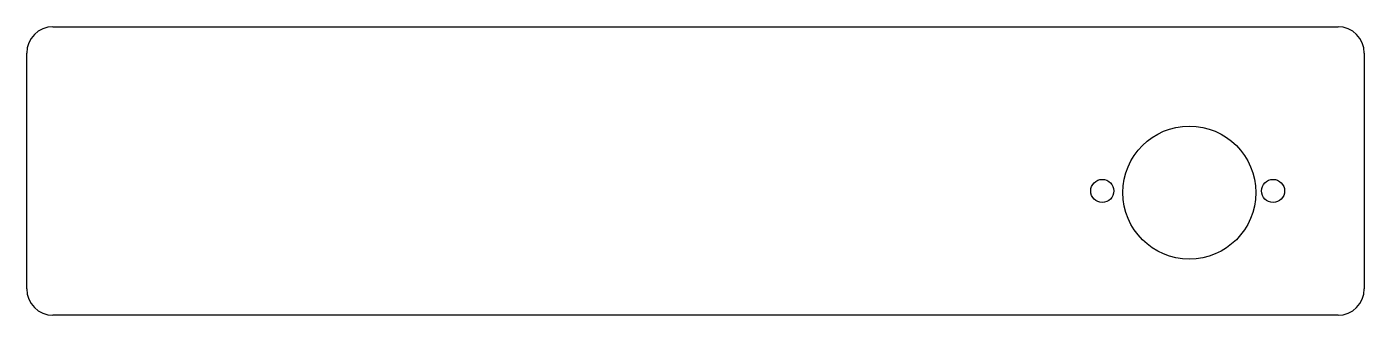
# Model space of a CAD drawing. Header units: millimetres. Extents: x -121 to 121, y -26 to 26.
import ezdxf

# ---------------------------------------------------------------- set-up
doc = ezdxf.new("R2010")
doc.units = ezdxf.units.MM

msp = doc.modelspace()

# ---------------------------------------------------------------- linework, layer by layer
at = {"color": 7, "linetype": 'Continuous', "lineweight": 25}
for p, q in [((-116.6368, 26.1493), (116.6368, 26.1493)), ((-121.3993, -21.3868), (-121.3993, 21.3868)), ((121.3993, 21.3868), (121.3993, -21.3868)), ((116.6368, -26.1493), (-116.6368, -26.1493))]:
    msp.add_line(p, q, dxfattribs=at)
for centre, radius in [((89.6493, -3.9243), 12.065), ((73.8445, -3.6195), 2.1), ((104.8445, -3.6195), 2.1)]:
    msp.add_circle(centre, radius, dxfattribs=at)
for centre, start, end in [((-116.6368, 21.3868), 90, 180), ((116.6368, 21.3868), 0, 90), ((-116.6368, -21.3868), 180, 270), ((116.6368, -21.3868), 270, 0)]:
    msp.add_arc(centre, 4.7625, start, end, dxfattribs=at)

doc.saveas('drawing.dxf')
